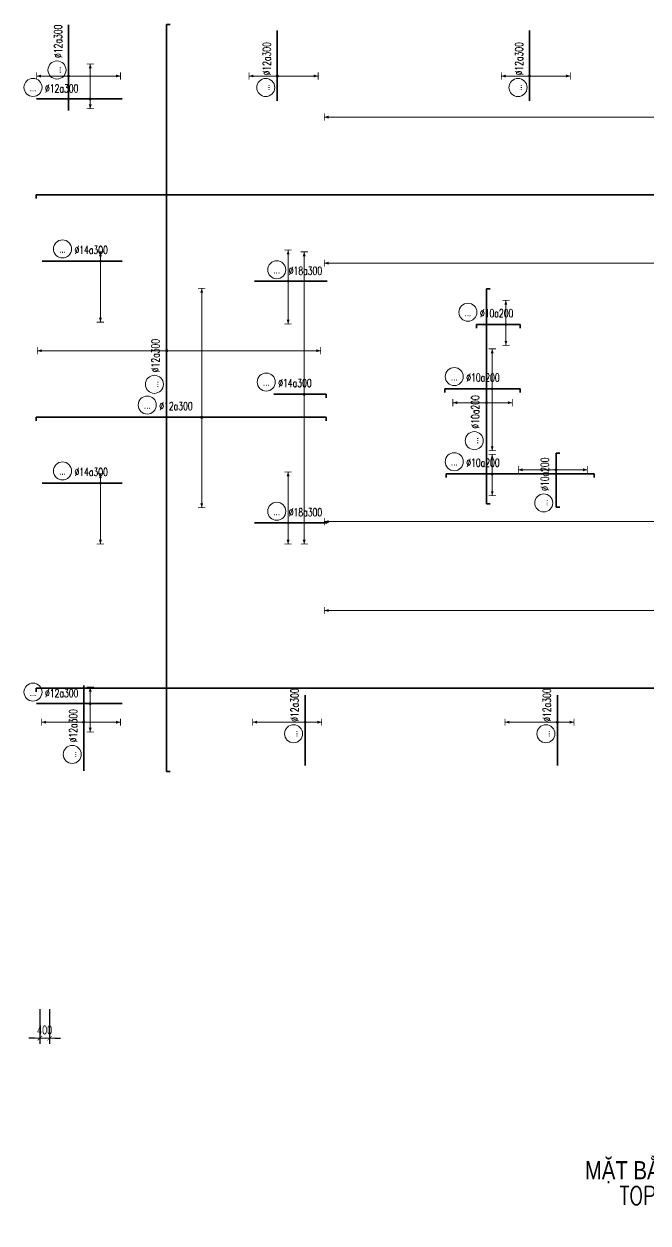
# Model space of a CAD drawing. Header units: millimetres. Extents: x 118516 to 591045, y -24154 to 50684.
# Drawn here: x 255797 to 281522, y -10320 to 39120 of the extents above; entities that cross this region are included whole.
import ezdxf
from ezdxf.enums import TextEntityAlignment as Align

# ---------------------------------------------------------------- set-up
doc = ezdxf.new("R2010")
doc.units = ezdxf.units.MM
doc.layers.get('0').update_dxf_attribs({"lineweight": 20})
doc.layers.get('Defpoints').update_dxf_attribs({"color": 151, "lineweight": 9})
for name, color, linetype, lineweight in [('NDC_S_ANNO', 7, 'Continuous', 20), ('NDC_S_DIM', 1, 'Continuous', 15), ('NDC_S_ENG TITLE', 3, 'Continuous', 20), ('NDC_S_REBAR', 4, 'Continuous', 35), ('NDC_S_TEXT SYMBOL', 7, 'Continuous', 20), ('NDC_S_VN TEXT', 7, 'Continuous', 20), ('NDC_S_VN TITLE', 6, 'Continuous', 35)]:
    doc.layers.add(name, color=color, linetype=linetype, lineweight=lineweight)
doc.styles.add('ARIAL', font='arial.ttf', dxfattribs={"width": 0.7})
doc.styles.add('NDC_ANNO', font='', dxfattribs={"width": 0.8})
doc.styles.add('NDC_DIM', font='', dxfattribs={"width": 0.75})
doc.styles.add('NDC_EN TXT', font='romans.shx', dxfattribs={"width": 0.8})
doc.styles.add('NDC_ROMANS', font='romans.shx', dxfattribs={"width": 0.7})
doc.styles.add('NDC_VIE TXT', font='arial.ttf', dxfattribs={"width": 0.8})
doc.styles.get('NDC_ANNO').set_extended_font_data('Dotum')
doc.styles.get('NDC_DIM').set_extended_font_data('Dotum')
doc.dimstyles.new('NDC_dim_150', dxfattribs={"dimscale": 150, "dimtxt": 2.5, "dimasz": 1.5, "dimexe": 1.5, "dimexo": 2.5, "dimgap": 1, "dimtad": 1, "dimdec": 0, "dimzin": 0, "dimdsep": 46, "dimtxsty": 'NDC_DIM', "dimblk": 'DIMMARK', "dimcen": 0.09, "dimdle": 1.2, "dimclrd": 1, "dimclre": 1, "dimclrt": 3, "dimadec": 0, "dimazin": 0, "dimtfac": 1, "dimtdec": 0, "dimtix": 1, "dimtofl": 0, "dimtmove": 0, "dimatfit": 3, "dimfxl": 8, "dimfxlon": 1, "dimtolj": 1, "dimtzin": 0, "dimarcsym": 0})

# ---------------------------------------------------------------- blocks, each defined once
blk = doc.blocks.new('DIMMARK')
at = {"layer": 'NDC_S_DIM', "color": 1}
blk.add_line((-1.5, 0), (1, 0), dxfattribs=at)
at = {"layer": 'NDC_S_DIM', "color": 2, "const_width": 0.1}
blk.add_lwpolyline([(-0.42, -0.42), (0.42, 0.42)], dxfattribs=at)
blk = doc.blocks.new('*D14')
at = {"layer": 'Defpoints', "color": 0, "ltscale": 100, "transparency": 16777216}
for p in [(256450, 15242), (256850, 15242), (256850, -2700)]:
    blk.add_point(p, dxfattribs=at)
at = {"layer": 'NDC_S_DIM', "color": 1, "lineweight": -2, "ltscale": 100, "transparency": 16777216}
for p, q in [((256450, -1500), (256450, -2925)), ((256850, -1500), (256850, -2925)), ((256225, -2700), (256000, -2700)), ((257075, -2700), (257300, -2700))]:
    blk.add_line(p, q, dxfattribs=at)
at = {"layer": 'NDC_S_DIM', "color": 1, "lineweight": -2, "ltscale": 100, "transparency": 16777216, "xscale": 225, "yscale": 225, "zscale": 225}
blk.add_blockref('DIMMARK', (256450, -2700), dxfattribs=at)
at = {"layer": 'NDC_S_DIM', "color": 1, "lineweight": -2, "ltscale": 100, "transparency": 16777216, "xscale": 225, "yscale": 225, "zscale": 225, "rotation": 180}
blk.add_blockref('DIMMARK', (256850, -2700), dxfattribs=at)
at = {"layer": 'NDC_S_DIM', "color": 3, "ltscale": 100, "transparency": 16777216, "insert": (256650, -2362), "char_height": 375, "attachment_point": 5, "style": 'NDC_DIM'}
blk.add_mtext('\\A1;400', dxfattribs=at)
blk = doc.blocks.new('Drawing name_symbol')
at = {"layer": 'NDC_S_ENG TITLE', "style": 'NDC_EN TXT', "width": 0.8}
blk.add_attdef('SECTDET1', text='', height=5, dxfattribs=at).set_placement((0, 1.01), align=Align.CENTER)
at = {"layer": 'NDC_S_TEXT SYMBOL', "lineweight": 25, "style": 'NDC_ANNO', "width": 0.8}
blk.add_attdef('SSCALE', text='', height=2.5, dxfattribs=at).set_placement((0, -4), align=Align.CENTER)
at = {"layer": 'NDC_S_VN TITLE', "style": 'NDC_VIE TXT', "width": 0.8}
blk.add_attdef('SECTDET2', text='', height=5, dxfattribs=at).set_placement((0, 7.97), align=Align.CENTER)
blk = doc.blocks.new('*U34')
h = blk.add_hatch(color=6)
edge = h.paths.add_edge_path()
edge.add_arc((-75.12, 0), 0.3, 0, 360)
at = {"layer": 'NDC_S_DIM', "color": 6}
for q in [(-75.12, 48.62), (-75.12, -12.04)]:
    blk.add_line((-75.12, 0), q, dxfattribs=at)
for points in [[(-76.12, 48.62, 0.2, 0.2, 0), (-74.12, 48.62, 0, 0, 0)], [(-76.12, -12.04, 0.2, 0.2, 0), (-74.12, -12.04, 0, 0, 0)]]:
    blk.add_lwpolyline(points, format="xyseb", dxfattribs=at)
at = {"layer": 'NDC_S_DIM'}
blk.add_circle((-82.75, 3.36), 2.48, dxfattribs=at)
at = {"layer": 'NDC_S_DIM', "color": 6}
blk.add_circle((-75.12, 0), 0.3, dxfattribs=at)
for points in [[(-75.52, 47.42), (-75.12, 48.62), (-74.72, 47.42)], [(-75.52, -10.84), (-75.12, -12.04), (-74.72, -10.84)]]:
    blk.add_solid(points, dxfattribs=at)
at = {"layer": 'NDC_S_REBAR'}
for p, q in [((0, 0), (-275.95, 0)), ((-275.95, 0), (-275.95, -1)), ((0, 0), (137.51, 0)), ((137.51, 0), (137.51, -1)), ((-275.95, -1), (-275.95, -1)), ((137.51, -1), (137.51, -1))]:
    blk.add_line(p, q, dxfattribs=at)
at = {"layer": 'NDC_S_VN TEXT', "style": 'ARIAL', "width": 0.7}
blk.add_attdef('KHT', text='', height=2.2, dxfattribs=at).set_placement((-82.75, 3.36), align=Align.MIDDLE_CENTER)
at = {"layer": 'NDC_S_VN TEXT', "color": 3, "style": 'NDC_ROMANS', "width": 0.7}
blk.add_attdef('DKT', (-79.45, 1.98), '', height=2.2, dxfattribs=at)
blk = doc.blocks.new('*U35')
h = blk.add_hatch(color=6)
edge = h.paths.add_edge_path()
edge.add_arc((9.35, 0), 0.3, 0, 360)
at = {"layer": 'NDC_S_DIM', "color": 6}
for q in [(9.35, 35.47), (9.35, -24.86)]:
    blk.add_line((9.35, 0), q, dxfattribs=at)
for points in [[(8.35, 35.47, 0.2, 0.2, 0), (10.35, 35.47, 0, 0, 0)], [(8.35, -24.86, 0.2, 0.2, 0), (10.35, -24.86, 0, 0, 0)]]:
    blk.add_lwpolyline(points, format="xyseb", dxfattribs=at)
at = {"layer": 'NDC_S_DIM'}
blk.add_circle((-5.62, 3.36), 2.48, dxfattribs=at)
at = {"layer": 'NDC_S_DIM', "color": 6}
blk.add_circle((9.35, 0), 0.3, dxfattribs=at)
for points in [[(8.95, 34.27), (9.35, 35.47), (9.75, 34.27)], [(8.95, -23.66), (9.35, -24.86), (9.75, -23.66)]]:
    blk.add_solid(points, dxfattribs=at)
at = {"layer": 'NDC_S_REBAR'}
for p, q in [((0, 0), (-36.15, 0)), ((-36.15, 0), (-36.15, -1)), ((0, 0), (43.52, 0)), ((43.52, 0), (43.52, -1)), ((-36.15, -1), (-36.15, -1)), ((43.52, -1), (43.52, -1))]:
    blk.add_line(p, q, dxfattribs=at)
at = {"layer": 'NDC_S_VN TEXT', "style": 'ARIAL', "width": 0.7}
blk.add_attdef('KHT', text='', height=2.2, dxfattribs=at).set_placement((-5.62, 3.36), align=Align.MIDDLE_CENTER)
at = {"layer": 'NDC_S_VN TEXT', "color": 3, "style": 'NDC_ROMANS', "width": 0.7}
blk.add_attdef('DKT', (-2.32, 1.98), '', height=2.2, dxfattribs=at)
blk = doc.blocks.new('*U45')
h = blk.add_hatch(color=6)
edge = h.paths.add_edge_path()
edge.add_arc((4.81, 0), 0.3, 0, 360)
at = {"layer": 'NDC_S_DIM', "color": 6}
for q in [(4.81, 100.13), (4.81, -154.87)]:
    blk.add_line((4.81, 0), q, dxfattribs=at)
for points in [[(3.81, 100.13, 0.2, 0.2, 0), (5.81, 100.13, 0, 0, 0)], [(3.81, -154.87, 0.2, 0.2, 0), (5.81, -154.87, 0, 0, 0)]]:
    blk.add_lwpolyline(points, format="xyseb", dxfattribs=at)
at = {"layer": 'NDC_S_DIM'}
blk.add_circle((-5.62, 3.36), 2.48, dxfattribs=at)
at = {"layer": 'NDC_S_DIM', "color": 6}
blk.add_circle((4.81, 0), 0.3, dxfattribs=at)
for points in [[(4.41, 98.93), (4.81, 100.13), (5.21, 98.93)], [(4.41, -153.67), (4.81, -154.87), (5.21, -153.67)]]:
    blk.add_solid(points, dxfattribs=at)
at = {"layer": 'NDC_S_REBAR'}
for p, q in [((0, 0), (-39.56, 0)), ((-39.56, 0), (-39.56, -1)), ((0, 0), (35.24, 0)), ((35.24, 0), (35.24, -1)), ((-39.56, -1), (-39.56, -1)), ((35.24, -1), (35.24, -1))]:
    blk.add_line(p, q, dxfattribs=at)
at = {"layer": 'NDC_S_VN TEXT', "style": 'ARIAL', "width": 0.7}
blk.add_attdef('KHT', text='', height=2.2, dxfattribs=at).set_placement((-5.62, 3.36), align=Align.MIDDLE_CENTER)
at = {"layer": 'NDC_S_VN TEXT', "color": 3, "style": 'NDC_ROMANS', "width": 0.7}
blk.add_attdef('DKT', (-2.32, 1.98), '', height=2.2, dxfattribs=at)
blk = doc.blocks.new('*U46')
h = blk.add_hatch(color=6)
edge = h.paths.add_edge_path()
edge.add_arc((3.25, 0), 0.3, 0, 360)
at = {"layer": 'NDC_S_DIM', "color": 6}
for q in [(3.25, 35.56), (3.25, -42.31)]:
    blk.add_line((3.25, 0), q, dxfattribs=at)
for points in [[(2.25, 35.56, 0.2, 0.2, 0), (4.25, 35.56, 0, 0, 0)], [(2.25, -42.31, 0.2, 0.2, 0), (4.25, -42.31, 0, 0, 0)]]:
    blk.add_lwpolyline(points, format="xyseb", dxfattribs=at)
at = {"layer": 'NDC_S_DIM'}
blk.add_circle((-5.98, 3.36), 2.48, dxfattribs=at)
at = {"layer": 'NDC_S_DIM', "color": 6}
blk.add_circle((3.25, 0), 0.3, dxfattribs=at)
for points in [[(2.85, 34.36), (3.25, 35.56), (3.65, 34.36)], [(2.85, -41.11), (3.25, -42.31), (3.65, -41.11)]]:
    blk.add_solid(points, dxfattribs=at)
at = {"layer": 'NDC_S_REBAR'}
for p, q in [((0, 0), (-112.39, 0)), ((-112.39, 0), (-112.39, -1)), ((0, 0), (92.94, 0)), ((92.94, 0), (92.94, -1)), ((-112.39, -1), (-112.39, -1)), ((92.94, -1), (92.94, -1))]:
    blk.add_line(p, q, dxfattribs=at)
at = {"layer": 'NDC_S_VN TEXT', "style": 'ARIAL', "width": 0.7}
blk.add_attdef('KHT', text='', height=2.2, dxfattribs=at).set_placement((-5.98, 3.36), align=Align.MIDDLE_CENTER)
at = {"layer": 'NDC_S_VN TEXT', "color": 3, "style": 'NDC_ROMANS', "width": 0.7}
blk.add_attdef('DKT', (-2.68, 1.98), '', height=2.2, dxfattribs=at)
blk = doc.blocks.new('*U47')
h = blk.add_hatch(color=6)
edge = h.paths.add_edge_path()
edge.add_arc((4.81, 0), 0.3, 0, 360)
at = {"layer": 'NDC_S_DIM', "color": 6}
for q in [(4.81, 100.13), (4.81, -154.87)]:
    blk.add_line((4.81, 0), q, dxfattribs=at)
for points in [[(3.81, 100.13, 0.2, 0.2, 0), (5.81, 100.13, 0, 0, 0)], [(3.81, -154.87, 0.2, 0.2, 0), (5.81, -154.87, 0, 0, 0)]]:
    blk.add_lwpolyline(points, format="xyseb", dxfattribs=at)
at = {"layer": 'NDC_S_DIM'}
blk.add_circle((-5.62, 3.36), 2.48, dxfattribs=at)
at = {"layer": 'NDC_S_DIM', "color": 6}
blk.add_circle((4.81, 0), 0.3, dxfattribs=at)
for points in [[(4.41, 98.93), (4.81, 100.13), (5.21, 98.93)], [(4.41, -153.67), (4.81, -154.87), (5.21, -153.67)]]:
    blk.add_solid(points, dxfattribs=at)
at = {"layer": 'NDC_S_REBAR'}
for p, q in [((0, 0), (-44.4, 0)), ((-44.4, 0), (-44.4, -1)), ((0, 0), (30.4, 0)), ((30.4, 0), (30.4, -1)), ((-44.4, -1), (-44.4, -1)), ((30.4, -1), (30.4, -1))]:
    blk.add_line(p, q, dxfattribs=at)
at = {"layer": 'NDC_S_VN TEXT', "style": 'ARIAL', "width": 0.7}
blk.add_attdef('KHT', text='', height=2.2, dxfattribs=at).set_placement((-5.62, 3.36), align=Align.MIDDLE_CENTER)
at = {"layer": 'NDC_S_VN TEXT', "color": 3, "style": 'NDC_ROMANS', "width": 0.7}
blk.add_attdef('DKT', (-2.32, 1.98), '', height=2.2, dxfattribs=at)
blk = doc.blocks.new('*U38')
h = blk.add_hatch(color=6)
edge = h.paths.add_edge_path()
edge.add_arc((4.81, 0), 0.3, 0, 360)
at = {"layer": 'NDC_S_DIM', "color": 6}
for q in [(4.81, 5.38), (4.81, -5.95)]:
    blk.add_line((4.81, 0), q, dxfattribs=at)
for points in [[(3.81, 5.38, 0.2, 0.2, 0), (5.81, 5.38, 0, 0, 0)], [(3.81, -5.95, 0.2, 0.2, 0), (5.81, -5.95, 0, 0, 0)]]:
    blk.add_lwpolyline(points, format="xyseb", dxfattribs=at)
at = {"layer": 'NDC_S_DIM'}
blk.add_circle((-5.62, 3.36), 2.48, dxfattribs=at)
at = {"layer": 'NDC_S_DIM', "color": 6}
blk.add_circle((4.81, 0), 0.3, dxfattribs=at)
for points in [[(4.41, 4.18), (4.81, 5.38), (5.21, 4.18)], [(4.41, -4.75), (4.81, -5.95), (5.21, -4.75)]]:
    blk.add_solid(points, dxfattribs=at)
at = {"layer": 'NDC_S_REBAR'}
for p, q in [((0, 0), (-7.85, 0)), ((-7.85, 0), (-7.85, -1)), ((0, 0), (32.82, 0)), ((32.82, 0), (32.82, -1)), ((-7.85, -1), (-7.85, -1)), ((32.82, -1), (32.82, -1))]:
    blk.add_line(p, q, dxfattribs=at)
at = {"layer": 'NDC_S_VN TEXT', "style": 'ARIAL', "width": 0.7}
blk.add_attdef('KHT', text='', height=2.2, dxfattribs=at).set_placement((-5.62, 3.36), align=Align.MIDDLE_CENTER)
at = {"layer": 'NDC_S_VN TEXT', "color": 3, "style": 'NDC_ROMANS', "width": 0.7}
blk.add_attdef('DKT', (-2.32, 1.98), '', height=2.2, dxfattribs=at)
blk = doc.blocks.new('*U39')
h = blk.add_hatch(color=6)
edge = h.paths.add_edge_path()
edge.add_arc((4.81, 0), 0.3, 0, 360)
at = {"layer": 'NDC_S_DIM', "color": 6}
for q in [(4.81, 10.99), (4.81, -17.01)]:
    blk.add_line((4.81, 0), q, dxfattribs=at)
for points in [[(3.81, 10.99, 0.2, 0.2, 0), (5.81, 10.99, 0, 0, 0)], [(3.81, -17.01, 0.2, 0.2, 0), (5.81, -17.01, 0, 0, 0)]]:
    blk.add_lwpolyline(points, format="xyseb", dxfattribs=at)
at = {"layer": 'NDC_S_DIM'}
blk.add_circle((-5.62, 3.36), 2.48, dxfattribs=at)
at = {"layer": 'NDC_S_DIM', "color": 6}
blk.add_circle((4.81, 0), 0.3, dxfattribs=at)
for points in [[(4.41, 9.79), (4.81, 10.99), (5.21, 9.79)], [(4.41, -15.81), (4.81, -17.01), (5.21, -15.81)]]:
    blk.add_solid(points, dxfattribs=at)
at = {"layer": 'NDC_S_REBAR'}
for p, q in [((0, 0), (-8.18, 0)), ((-8.18, 0), (-8.18, -1)), ((0, 0), (12.48, 0)), ((12.48, 0), (12.48, -1)), ((-8.18, -1), (-8.18, -1)), ((12.48, -1), (12.48, -1))]:
    blk.add_line(p, q, dxfattribs=at)
at = {"layer": 'NDC_S_VN TEXT', "style": 'ARIAL', "width": 0.7}
blk.add_attdef('KHT', text='', height=2.2, dxfattribs=at).set_placement((-5.62, 3.36), align=Align.MIDDLE_CENTER)
at = {"layer": 'NDC_S_VN TEXT', "color": 3, "style": 'NDC_ROMANS', "width": 0.7}
blk.add_attdef('DKT', (-2.32, 1.98), '', height=2.2, dxfattribs=at)
blk = doc.blocks.new('*U40')
h = blk.add_hatch(color=6)
edge = h.paths.add_edge_path()
edge.add_arc((4.81, 0), 0.3, 0, 360)
at = {"layer": 'NDC_S_DIM', "color": 6}
for q in [(4.81, 6.63), (4.81, -5.71)]:
    blk.add_line((4.81, 0), q, dxfattribs=at)
for points in [[(3.81, 6.63, 0.2, 0.2, 0), (5.81, 6.63, 0, 0, 0)], [(3.81, -5.71, 0.2, 0.2, 0), (5.81, -5.71, 0, 0, 0)]]:
    blk.add_lwpolyline(points, format="xyseb", dxfattribs=at)
at = {"layer": 'NDC_S_DIM'}
blk.add_circle((-5.62, 3.36), 2.48, dxfattribs=at)
at = {"layer": 'NDC_S_DIM', "color": 6}
blk.add_circle((4.81, 0), 0.3, dxfattribs=at)
for points in [[(4.41, 5.43), (4.81, 6.63), (5.21, 5.43)], [(4.41, -4.51), (4.81, -5.71), (5.21, -4.51)]]:
    blk.add_solid(points, dxfattribs=at)
at = {"layer": 'NDC_S_REBAR'}
for p, q in [((0, 0), (-3.28, 0)), ((-3.28, 0), (-3.28, -1)), ((0, 0), (8.72, 0)), ((8.72, 0), (8.72, -1)), ((-3.28, -1), (-3.28, -1)), ((8.72, -1), (8.72, -1))]:
    blk.add_line(p, q, dxfattribs=at)
at = {"layer": 'NDC_S_VN TEXT', "style": 'ARIAL', "width": 0.7}
blk.add_attdef('KHT', text='', height=2.2, dxfattribs=at).set_placement((-5.62, 3.36), align=Align.MIDDLE_CENTER)
at = {"layer": 'NDC_S_VN TEXT', "color": 3, "style": 'NDC_ROMANS', "width": 0.7}
blk.add_attdef('DKT', (-2.32, 1.98), '', height=2.2, dxfattribs=at)
blk = doc.blocks.new('*U53')
h = blk.add_hatch(color=6)
edge = h.paths.add_edge_path()
edge.add_arc((4.81, 0), 0.3, 0, 360)
at = {"layer": 'NDC_S_DIM', "color": 6}
for q in [(4.81, 9.26), (4.81, -7.07)]:
    blk.add_line((4.81, 0), q, dxfattribs=at)
for points in [[(3.81, 9.26, 0.2, 0.2, 0), (5.81, 9.26, 0, 0, 0)], [(3.81, -7.07, 0.2, 0.2, 0), (5.81, -7.07, 0, 0, 0)]]:
    blk.add_lwpolyline(points, format="xyseb", dxfattribs=at)
at = {"layer": 'NDC_S_DIM'}
blk.add_circle((-5.62, 3.36), 2.48, dxfattribs=at)
at = {"layer": 'NDC_S_DIM', "color": 6}
blk.add_circle((4.81, 0), 0.3, dxfattribs=at)
for points in [[(4.41, 8.06), (4.81, 9.26), (5.21, 8.06)], [(4.41, -5.87), (4.81, -7.07), (5.21, -5.87)]]:
    blk.add_solid(points, dxfattribs=at)
at = {"layer": 'NDC_S_REBAR'}
for p, q in [((0, 0), (-23.03, 0)), ((-23.03, 0), (-23.03, -1)), ((0, 0), (36.12, 0)), ((36.12, 0), (36.12, -1)), ((-23.03, -1), (-23.03, -1)), ((36.12, -1), (36.12, -1))]:
    blk.add_line(p, q, dxfattribs=at)
at = {"layer": 'NDC_S_VN TEXT', "style": 'ARIAL', "width": 0.7}
blk.add_attdef('KHT', text='', height=2.2, dxfattribs=at).set_placement((-5.62, 3.36), align=Align.MIDDLE_CENTER)
at = {"layer": 'NDC_S_VN TEXT', "color": 3, "style": 'NDC_ROMANS', "width": 0.7}
blk.add_attdef('DKT', (-2.32, 1.98), '', height=2.2, dxfattribs=at)
blk = doc.blocks.new('*U41')
h = blk.add_hatch(color=6)
edge = h.paths.add_edge_path()
edge.add_arc((-75.12, 0), 0.3, 0, 360)
at = {"layer": 'NDC_S_DIM', "color": 6}
for q in [(-75.12, 36.04), (-75.12, -24.63)]:
    blk.add_line((-75.12, 0), q, dxfattribs=at)
for points in [[(-76.12, 36.04, 0.2, 0.2, 0), (-74.12, 36.04, 0, 0, 0)], [(-76.12, -24.63, 0.2, 0.2, 0), (-74.12, -24.63, 0, 0, 0)]]:
    blk.add_lwpolyline(points, format="xyseb", dxfattribs=at)
at = {"layer": 'NDC_S_DIM'}
blk.add_circle((-82.75, 3.36), 2.48, dxfattribs=at)
at = {"layer": 'NDC_S_DIM', "color": 6}
blk.add_circle((-75.12, 0), 0.3, dxfattribs=at)
for points in [[(-75.52, 34.84), (-75.12, 36.04), (-74.72, 34.84)], [(-75.52, -23.43), (-75.12, -24.63), (-74.72, -23.43)]]:
    blk.add_solid(points, dxfattribs=at)
at = {"layer": 'NDC_S_REBAR'}
for p, q in [((0, 0), (-275.95, 0)), ((-275.95, 0), (-275.95, -1)), ((0, 0), (137.51, 0)), ((137.51, 0), (137.51, -1)), ((-275.95, -1), (-275.95, -1)), ((137.51, -1), (137.51, -1))]:
    blk.add_line(p, q, dxfattribs=at)
at = {"layer": 'NDC_S_VN TEXT', "style": 'ARIAL', "width": 0.7}
blk.add_attdef('KHT', text='', height=2.2, dxfattribs=at).set_placement((-82.75, 3.36), align=Align.MIDDLE_CENTER)
at = {"layer": 'NDC_S_VN TEXT', "color": 3, "style": 'NDC_ROMANS', "width": 0.7}
blk.add_attdef('DKT', (-79.45, 1.98), '', height=2.2, dxfattribs=at)
blk = doc.blocks.new('*U59')
h = blk.add_hatch(color=6)
edge = h.paths.add_edge_path()
edge.add_arc((3.48, 0), 0.3, 0, 360)
at = {"layer": 'NDC_S_DIM', "color": 6}
for q in [(3.48, 10.37), (3.48, -8.63)]:
    blk.add_line((3.48, 0), q, dxfattribs=at)
for points in [[(2.48, 10.37, 0.2, 0.2, 0), (4.48, 10.37, 0, 0, 0)], [(2.48, -8.63, 0.2, 0.2, 0), (4.48, -8.63, 0, 0, 0)]]:
    blk.add_lwpolyline(points, format="xyseb", dxfattribs=at)
at = {"layer": 'NDC_S_DIM'}
blk.add_circle((-5.62, 3.36), 2.48, dxfattribs=at)
at = {"layer": 'NDC_S_DIM', "color": 6}
blk.add_circle((3.48, 0), 0.3, dxfattribs=at)
for points in [[(3.08, 9.17), (3.48, 10.37), (3.88, 9.17)], [(3.08, -7.43), (3.48, -8.63), (3.88, -7.43)]]:
    blk.add_solid(points, dxfattribs=at)
at = {"layer": 'NDC_S_REBAR'}
for p, q in [((0, 0), (-6.77, 0)), ((-6.77, 0), (-6.77, -1)), ((0, 0), (8.03, 0)), ((8.03, 0), (8.03, -1)), ((-6.77, -1), (-6.77, -1)), ((8.03, -1), (8.03, -1))]:
    blk.add_line(p, q, dxfattribs=at)
at = {"layer": 'NDC_S_VN TEXT', "style": 'ARIAL', "width": 0.7}
blk.add_attdef('KHT', text='', height=2.2, dxfattribs=at).set_placement((-5.62, 3.36), align=Align.MIDDLE_CENTER)
at = {"layer": 'NDC_S_VN TEXT', "color": 3, "style": 'NDC_ROMANS', "width": 0.7}
blk.add_attdef('DKT', (-2.32, 1.98), '', height=2.2, dxfattribs=at)
blk = doc.blocks.new('*U75')
h = blk.add_hatch(color=6)
edge = h.paths.add_edge_path()
edge.add_arc((4.81, 0), 0.3, 0, 360)
at = {"layer": 'NDC_S_DIM', "color": 6}
for q in [(4.81, 2.57), (4.81, -16.76)]:
    blk.add_line((4.81, 0), q, dxfattribs=at)
for points in [[(3.81, 2.57, 0.2, 0.2, 0), (5.81, 2.57, 0, 0, 0)], [(3.81, -16.76, 0.2, 0.2, 0), (5.81, -16.76, 0, 0, 0)]]:
    blk.add_lwpolyline(points, format="xyseb", dxfattribs=at)
at = {"layer": 'NDC_S_DIM'}
blk.add_circle((-5.62, 3.36), 2.48, dxfattribs=at)
at = {"layer": 'NDC_S_DIM', "color": 6}
blk.add_circle((4.81, 0), 0.3, dxfattribs=at)
for points in [[(4.41, 1.37), (4.81, 2.57), (5.21, 1.37)], [(4.41, -15.56), (4.81, -16.76), (5.21, -15.56)]]:
    blk.add_solid(points, dxfattribs=at)
at = {"layer": 'NDC_S_REBAR'}
for p, q in [((0, 0), (-11.19, 0)), ((-11.19, 0), (-11.19, 0)), ((0, 0), (10.81, 0)), ((10.81, 0), (10.81, 0)), ((10.81, 0), (10.81, 0)), ((-11.19, 0), (-11.19, 0))]:
    blk.add_line(p, q, dxfattribs=at)
at = {"layer": 'NDC_S_VN TEXT', "style": 'ARIAL', "width": 0.7}
blk.add_attdef('KHT', text='', height=2.2, dxfattribs=at).set_placement((-5.62, 3.36), align=Align.MIDDLE_CENTER)
at = {"layer": 'NDC_S_VN TEXT', "color": 3, "style": 'NDC_ROMANS', "width": 0.7}
blk.add_attdef('DKT', (-2.32, 1.98), '', height=2.2, dxfattribs=at)
blk = doc.blocks.new('*U76')
h = blk.add_hatch(color=6)
edge = h.paths.add_edge_path()
edge.add_arc((4.81, 0), 0.3, 0, 360)
at = {"layer": 'NDC_S_DIM', "color": 6}
for q in [(4.81, 2.6), (4.81, -16.73)]:
    blk.add_line((4.81, 0), q, dxfattribs=at)
for points in [[(3.81, 2.6, 0.2, 0.2, 0), (5.81, 2.6, 0, 0, 0)], [(3.81, -16.73, 0.2, 0.2, 0), (5.81, -16.73, 0, 0, 0)]]:
    blk.add_lwpolyline(points, format="xyseb", dxfattribs=at)
at = {"layer": 'NDC_S_DIM'}
blk.add_circle((-5.62, 3.36), 2.48, dxfattribs=at)
at = {"layer": 'NDC_S_DIM', "color": 6}
blk.add_circle((4.81, 0), 0.3, dxfattribs=at)
for points in [[(4.41, 1.4), (4.81, 2.6), (5.21, 1.4)], [(4.41, -15.53), (4.81, -16.73), (5.21, -15.53)]]:
    blk.add_solid(points, dxfattribs=at)
at = {"layer": 'NDC_S_REBAR'}
for p, q in [((0, 0), (-11.19, 0)), ((-11.19, 0), (-11.19, 0)), ((0, 0), (10.81, 0)), ((10.81, 0), (10.81, 0)), ((10.81, 0), (10.81, 0)), ((-11.19, 0), (-11.19, 0))]:
    blk.add_line(p, q, dxfattribs=at)
at = {"layer": 'NDC_S_VN TEXT', "style": 'ARIAL', "width": 0.7}
blk.add_attdef('KHT', text='', height=2.2, dxfattribs=at).set_placement((-5.62, 3.36), align=Align.MIDDLE_CENTER)
at = {"layer": 'NDC_S_VN TEXT', "color": 3, "style": 'NDC_ROMANS', "width": 0.7}
blk.add_attdef('DKT', (-2.32, 1.98), '', height=2.2, dxfattribs=at)
blk = doc.blocks.new('*U85')
h = blk.add_hatch(color=6)
edge = h.paths.add_edge_path()
edge.add_arc((4.81, 0), 0.3, 0, 360)
at = {"layer": 'NDC_S_DIM', "color": 6}
for q in [(4.81, 39.15), (4.81, -41.18)]:
    blk.add_line((4.81, 0), q, dxfattribs=at)
for points in [[(3.81, 39.15, 0.2, 0.2, 0), (5.81, 39.15, 0, 0, 0)], [(3.81, -41.18, 0.2, 0.2, 0), (5.81, -41.18, 0, 0, 0)]]:
    blk.add_lwpolyline(points, format="xyseb", dxfattribs=at)
at = {"layer": 'NDC_S_DIM'}
blk.add_circle((-5.62, 3.36), 2.48, dxfattribs=at)
at = {"layer": 'NDC_S_DIM', "color": 6}
blk.add_circle((4.81, 0), 0.3, dxfattribs=at)
for points in [[(4.41, 37.95), (4.81, 39.15), (5.21, 37.95)], [(4.41, -39.98), (4.81, -41.18), (5.21, -39.98)]]:
    blk.add_solid(points, dxfattribs=at)
at = {"layer": 'NDC_S_REBAR'}
for p, q in [((0, 0), (-3.52, 0)), ((-3.52, 0), (-3.52, 0)), ((0, 0), (10.81, 0)), ((10.81, 0), (10.81, -1)), ((-3.52, 0), (-3.52, 0)), ((10.81, -1), (10.81, -1))]:
    blk.add_line(p, q, dxfattribs=at)
at = {"layer": 'NDC_S_VN TEXT', "style": 'ARIAL', "width": 0.7}
blk.add_attdef('KHT', text='', height=2.2, dxfattribs=at).set_placement((-5.62, 3.36), align=Align.MIDDLE_CENTER)
at = {"layer": 'NDC_S_VN TEXT', "color": 3, "style": 'NDC_ROMANS', "width": 0.7}
blk.add_attdef('DKT', (-2.32, 1.98), '', height=2.2, dxfattribs=at)
blk = doc.blocks.new('*U86')
h = blk.add_hatch(color=6)
edge = h.paths.add_edge_path()
edge.add_arc((4.81, 0), 0.3, 0, 360)
at = {"layer": 'NDC_S_DIM', "color": 6}
for q in [(4.81, 133.93), (4.81, -121.07)]:
    blk.add_line((4.81, 0), q, dxfattribs=at)
for points in [[(3.81, 133.93, 0.2, 0.2, 0), (5.81, 133.93, 0, 0, 0)], [(3.81, -121.07, 0.2, 0.2, 0), (5.81, -121.07, 0, 0, 0)]]:
    blk.add_lwpolyline(points, format="xyseb", dxfattribs=at)
at = {"layer": 'NDC_S_DIM'}
blk.add_circle((-5.62, 3.36), 2.48, dxfattribs=at)
at = {"layer": 'NDC_S_DIM', "color": 6}
blk.add_circle((4.81, 0), 0.3, dxfattribs=at)
for points in [[(4.41, 132.73), (4.81, 133.93), (5.21, 132.73)], [(4.41, -119.87), (4.81, -121.07), (5.21, -119.87)]]:
    blk.add_solid(points, dxfattribs=at)
at = {"layer": 'NDC_S_REBAR'}
for p, q in [((0, 0), (-11.85, 0)), ((-11.85, 0), (-11.85, 0)), ((0, 0), (10.81, 0)), ((10.81, 0), (10.81, -1)), ((-11.85, 0), (-11.85, 0)), ((10.81, -1), (10.81, -1))]:
    blk.add_line(p, q, dxfattribs=at)
at = {"layer": 'NDC_S_VN TEXT', "style": 'ARIAL', "width": 0.7}
blk.add_attdef('KHT', text='', height=2.2, dxfattribs=at).set_placement((-5.62, 3.36), align=Align.MIDDLE_CENTER)
at = {"layer": 'NDC_S_VN TEXT', "color": 3, "style": 'NDC_ROMANS', "width": 0.7}
blk.add_attdef('DKT', (-2.32, 1.98), '', height=2.2, dxfattribs=at)
blk = doc.blocks.new('*U83')
h = blk.add_hatch(color=6)
edge = h.paths.add_edge_path()
edge.add_arc((6.53, 0), 0.3, 0, 360)
at = {"layer": 'NDC_S_DIM', "color": 6}
for q in [(6.53, 142.72), (6.53, -112.28)]:
    blk.add_line((6.53, 0), q, dxfattribs=at)
for points in [[(5.53, 142.72, 0.2, 0.2, 0), (7.53, 142.72, 0, 0, 0)], [(5.53, -112.28, 0.2, 0.2, 0), (7.53, -112.28, 0, 0, 0)]]:
    blk.add_lwpolyline(points, format="xyseb", dxfattribs=at)
at = {"layer": 'NDC_S_DIM'}
blk.add_circle((3.49, 3.36), 2.48, dxfattribs=at)
at = {"layer": 'NDC_S_DIM', "color": 6}
blk.add_circle((6.53, 0), 0.3, dxfattribs=at)
for points in [[(6.13, 141.52), (6.53, 142.72), (6.93, 141.52)], [(6.13, -111.08), (6.53, -112.28), (6.93, -111.08)]]:
    blk.add_solid(points, dxfattribs=at)
at = {"layer": 'NDC_S_REBAR'}
for p, q in [((0, 0), (-2.52, 0)), ((-2.52, 0), (-2.52, -1)), ((0, 0), (20.15, 0)), ((20.15, 0), (20.15, 0)), ((20.15, 0), (20.15, 0)), ((-2.52, -1), (-2.52, -1))]:
    blk.add_line(p, q, dxfattribs=at)
at = {"layer": 'NDC_S_VN TEXT', "style": 'ARIAL', "width": 0.7}
blk.add_attdef('KHT', text='', height=2.2, dxfattribs=at).set_placement((3.49, 3.36), align=Align.MIDDLE_CENTER)
at = {"layer": 'NDC_S_VN TEXT', "color": 3, "style": 'NDC_ROMANS', "width": 0.7}
blk.add_attdef('DKT', (6.79, 1.98), '', height=2.2, dxfattribs=at)
blk = doc.blocks.new('*U82')
h = blk.add_hatch(color=6)
edge = h.paths.add_edge_path()
edge.add_arc((1.64, 0), 0.3, 0, 360)
at = {"layer": 'NDC_S_DIM', "color": 6}
for q in [(1.64, 13.99), (1.64, -5.85)]:
    blk.add_line((1.64, 0), q, dxfattribs=at)
for points in [[(0.64, 13.99, 0.2, 0.2, 0), (2.64, 13.99, 0, 0, 0)], [(0.64, -5.85, 0.2, 0.2, 0), (2.64, -5.85, 0, 0, 0)]]:
    blk.add_lwpolyline(points, format="xyseb", dxfattribs=at)
at = {"layer": 'NDC_S_DIM'}
blk.add_circle((-1.49, 3.16), 2.48, dxfattribs=at)
at = {"layer": 'NDC_S_DIM', "color": 6}
blk.add_circle((1.64, 0), 0.3, dxfattribs=at)
for points in [[(1.24, 12.79), (1.64, 13.99), (2.04, 12.79)], [(1.24, -4.65), (1.64, -5.85), (2.04, -4.65)]]:
    blk.add_solid(points, dxfattribs=at)
at = {"layer": 'NDC_S_REBAR'}
for p, q in [((0, 0), (-7.6, 0)), ((-7.6, 0), (-7.6, 0)), ((0, 0), (12.4, 0)), ((12.4, 0), (12.4, 0)), ((12.4, 0), (12.4, 0)), ((-7.6, 0), (-7.6, 0))]:
    blk.add_line(p, q, dxfattribs=at)
at = {"layer": 'NDC_S_VN TEXT', "style": 'ARIAL', "width": 0.7}
blk.add_attdef('KHT', text='', height=2.2, dxfattribs=at).set_placement((-1.49, 3.16), align=Align.MIDDLE_CENTER)
at = {"layer": 'NDC_S_VN TEXT', "color": 3, "style": 'NDC_ROMANS', "width": 0.7}
blk.add_attdef('DKT', (1.81, 1.78), '', height=2.2, dxfattribs=at)
blk = doc.blocks.new('*U79')
h = blk.add_hatch(color=6)
edge = h.paths.add_edge_path()
edge.add_arc((1.64, 0), 0.3, 0, 360)
at = {"layer": 'NDC_S_DIM', "color": 6}
for q in [(1.64, 8.58), (1.64, -11.75)]:
    blk.add_line((1.64, 0), q, dxfattribs=at)
for points in [[(0.64, 8.58, 0.2, 0.2, 0), (2.64, 8.58, 0, 0, 0)], [(0.64, -11.75, 0.2, 0.2, 0), (2.64, -11.75, 0, 0, 0)]]:
    blk.add_lwpolyline(points, format="xyseb", dxfattribs=at)
at = {"layer": 'NDC_S_DIM'}
blk.add_circle((-1.49, 3.16), 2.48, dxfattribs=at)
at = {"layer": 'NDC_S_DIM', "color": 6}
blk.add_circle((1.64, 0), 0.3, dxfattribs=at)
for points in [[(1.24, 7.38), (1.64, 8.58), (2.04, 7.38)], [(1.24, -10.55), (1.64, -11.75), (2.04, -10.55)]]:
    blk.add_solid(points, dxfattribs=at)
at = {"layer": 'NDC_S_REBAR'}
for p, q in [((0, 0), (-7.6, 0)), ((-7.6, 0), (-7.6, 0)), ((0, 0), (12.4, 0)), ((12.4, 0), (12.4, 0)), ((12.4, 0), (12.4, 0)), ((-7.6, 0), (-7.6, 0))]:
    blk.add_line(p, q, dxfattribs=at)
at = {"layer": 'NDC_S_VN TEXT', "style": 'ARIAL', "width": 0.7}
blk.add_attdef('KHT', text='', height=2.2, dxfattribs=at).set_placement((-1.49, 3.16), align=Align.MIDDLE_CENTER)
at = {"layer": 'NDC_S_VN TEXT', "color": 3, "style": 'NDC_ROMANS', "width": 0.7}
blk.add_attdef('DKT', (1.81, 1.78), '', height=2.2, dxfattribs=at)
blk = doc.blocks.new('*U102')
h = blk.add_hatch(color=6)
edge = h.paths.add_edge_path()
edge.add_arc((-0.77, 0), 0.3, 0, 360)
at = {"layer": 'NDC_S_DIM', "color": 6}
for q in [(-0.77, 7.75), (-0.77, -11.25)]:
    blk.add_line((-0.77, 0), q, dxfattribs=at)
for points in [[(-1.77, 7.75, 0.2, 0.2, 0), (0.23, 7.75, 0, 0, 0)], [(-1.77, -11.25, 0.2, 0.2, 0), (0.23, -11.25, 0, 0, 0)]]:
    blk.add_lwpolyline(points, format="xyseb", dxfattribs=at)
at = {"layer": 'NDC_S_DIM'}
blk.add_circle((-3.93, 3.16), 2.48, dxfattribs=at)
at = {"layer": 'NDC_S_DIM', "color": 6}
blk.add_circle((-0.77, 0), 0.3, dxfattribs=at)
for points in [[(-1.17, 6.55), (-0.77, 7.75), (-0.37, 6.55)], [(-1.17, -10.05), (-0.77, -11.25), (-0.37, -10.05)]]:
    blk.add_solid(points, dxfattribs=at)
at = {"layer": 'NDC_S_REBAR'}
for p, q in [((0, 0), (-7.6, 0)), ((-7.6, 0), (-7.6, 0)), ((0, 0), (11.73, 0)), ((11.73, 0), (11.73, 0)), ((11.73, 0), (11.73, 0)), ((-7.6, 0), (-7.6, 0))]:
    blk.add_line(p, q, dxfattribs=at)
at = {"layer": 'NDC_S_VN TEXT', "style": 'ARIAL', "width": 0.7}
blk.add_attdef('KHT', text='', height=2.2, dxfattribs=at).set_placement((-3.93, 3.16), align=Align.MIDDLE_CENTER)
at = {"layer": 'NDC_S_VN TEXT', "color": 3, "style": 'NDC_ROMANS', "width": 0.7}
blk.add_attdef('DKT', (-0.63, 1.78), '', height=2.2, dxfattribs=at)
blk = doc.blocks.new('*U98')
h = blk.add_hatch(color=6)
edge = h.paths.add_edge_path()
edge.add_arc((4.94, 0), 0.3, 0, 360)
at = {"layer": 'NDC_S_DIM', "color": 6}
for q in [(4.94, 14.43), (4.94, -4.57)]:
    blk.add_line((4.94, 0), q, dxfattribs=at)
for points in [[(3.94, 14.43, 0.2, 0.2, 0), (5.94, 14.43, 0, 0, 0)], [(3.94, -4.57, 0.2, 0.2, 0), (5.94, -4.57, 0, 0, 0)]]:
    blk.add_lwpolyline(points, format="xyseb", dxfattribs=at)
at = {"layer": 'NDC_S_DIM'}
blk.add_circle((1.74, 3.16), 2.48, dxfattribs=at)
at = {"layer": 'NDC_S_DIM', "color": 6}
blk.add_circle((4.94, 0), 0.3, dxfattribs=at)
for points in [[(4.54, 13.23), (4.94, 14.43), (5.34, 13.23)], [(4.54, -3.37), (4.94, -4.57), (5.34, -3.37)]]:
    blk.add_solid(points, dxfattribs=at)
at = {"layer": 'NDC_S_REBAR'}
for p, q in [((0, 0), (-6.94, 0)), ((-6.94, 0), (-6.94, 0)), ((0, 0), (12.4, 0)), ((12.4, 0), (12.4, 0)), ((12.4, 0), (12.4, 0)), ((-6.94, 0), (-6.94, 0))]:
    blk.add_line(p, q, dxfattribs=at)
at = {"layer": 'NDC_S_VN TEXT', "style": 'ARIAL', "width": 0.7}
blk.add_attdef('KHT', text='', height=2.2, dxfattribs=at).set_placement((1.74, 3.16), align=Align.MIDDLE_CENTER)
at = {"layer": 'NDC_S_VN TEXT', "color": 3, "style": 'NDC_ROMANS', "width": 0.7}
blk.add_attdef('DKT', (5.04, 1.78), '', height=2.2, dxfattribs=at)
blk = doc.blocks.new('*U94')
h = blk.add_hatch(color=6)
edge = h.paths.add_edge_path()
edge.add_arc((4.94, 0), 0.3, 0, 360)
at = {"layer": 'NDC_S_DIM', "color": 6}
for q in [(4.94, 11.57), (4.94, -10.1)]:
    blk.add_line((4.94, 0), q, dxfattribs=at)
for points in [[(3.94, 11.57, 0.2, 0.2, 0), (5.94, 11.57, 0, 0, 0)], [(3.94, -10.1, 0.2, 0.2, 0), (5.94, -10.1, 0, 0, 0)]]:
    blk.add_lwpolyline(points, format="xyseb", dxfattribs=at)
at = {"layer": 'NDC_S_DIM'}
blk.add_circle((-3.93, 3.16), 2.48, dxfattribs=at)
at = {"layer": 'NDC_S_DIM', "color": 6}
blk.add_circle((4.94, 0), 0.3, dxfattribs=at)
for points in [[(4.54, 10.37), (4.94, 11.57), (5.34, 10.37)], [(4.54, -8.9), (4.94, -10.1), (5.34, -8.9)]]:
    blk.add_solid(points, dxfattribs=at)
at = {"layer": 'NDC_S_REBAR'}
for p, q in [((0, 0), (-8.47, 0)), ((-8.47, 0), (-8.47, 0)), ((0, 0), (15.06, 0)), ((15.06, 0), (15.06, 0)), ((15.06, 0), (15.06, 0)), ((-8.47, 0), (-8.47, 0))]:
    blk.add_line(p, q, dxfattribs=at)
at = {"layer": 'NDC_S_VN TEXT', "style": 'ARIAL', "width": 0.7}
blk.add_attdef('KHT', text='', height=2.2, dxfattribs=at).set_placement((-3.93, 3.16), align=Align.MIDDLE_CENTER)
at = {"layer": 'NDC_S_VN TEXT', "color": 3, "style": 'NDC_ROMANS', "width": 0.7}
blk.add_attdef('DKT', (-0.63, 1.78), '', height=2.2, dxfattribs=at)
blk = doc.blocks.new('*U93')
h = blk.add_hatch(color=6)
edge = h.paths.add_edge_path()
edge.add_arc((4.45, 0), 0.3, 0, 360)
at = {"layer": 'NDC_S_DIM', "color": 6}
for q in [(4.45, 4.53), (4.45, -7.8)]:
    blk.add_line((4.45, 0), q, dxfattribs=at)
for points in [[(3.45, 4.53, 0.2, 0.2, 0), (5.45, 4.53, 0, 0, 0)], [(3.45, -7.8, 0.2, 0.2, 0), (5.45, -7.8, 0, 0, 0)]]:
    blk.add_lwpolyline(points, format="xyseb", dxfattribs=at)
at = {"layer": 'NDC_S_DIM'}
blk.add_circle((-11.28, 3.16), 2.48, dxfattribs=at)
at = {"layer": 'NDC_S_DIM', "color": 6}
blk.add_circle((4.45, 0), 0.3, dxfattribs=at)
for points in [[(4.05, 3.33), (4.45, 4.53), (4.85, 3.33)], [(4.05, -6.6), (4.45, -7.8), (4.85, -6.6)]]:
    blk.add_solid(points, dxfattribs=at)
at = {"layer": 'NDC_S_REBAR'}
for p, q in [((0, 0), (-10.27, 0)), ((-10.27, 0), (-10.27, 0)), ((0, 0), (13.26, 0)), ((13.26, 0), (13.26, 0)), ((13.26, 0), (13.26, 0)), ((-10.27, 0), (-10.27, 0))]:
    blk.add_line(p, q, dxfattribs=at)
at = {"layer": 'NDC_S_VN TEXT', "style": 'ARIAL', "width": 0.7}
blk.add_attdef('KHT', text='', height=2.2, dxfattribs=at).set_placement((-11.28, 3.16), align=Align.MIDDLE_CENTER)
at = {"layer": 'NDC_S_VN TEXT', "color": 3, "style": 'NDC_ROMANS', "width": 0.7}
blk.add_attdef('DKT', (-7.98, 1.78), '', height=2.2, dxfattribs=at)
blk = doc.blocks.new('*U104')
h = blk.add_hatch(color=6)
edge = h.paths.add_edge_path()
edge.add_arc((-0.77, 0), 0.3, 0, 360)
at = {"layer": 'NDC_S_DIM', "color": 6}
for q in [(-0.77, 8.75), (-0.77, -14.29)]:
    blk.add_line((-0.77, 0), q, dxfattribs=at)
for points in [[(-1.77, 8.75, 0.2, 0.2, 0), (0.23, 8.75, 0, 0, 0)], [(-1.77, -14.29, 0.2, 0.2, 0), (0.23, -14.29, 0, 0, 0)]]:
    blk.add_lwpolyline(points, format="xyseb", dxfattribs=at)
at = {"layer": 'NDC_S_DIM'}
blk.add_circle((0.88, 3.16), 2.48, dxfattribs=at)
at = {"layer": 'NDC_S_DIM', "color": 6}
blk.add_circle((-0.77, 0), 0.3, dxfattribs=at)
for points in [[(-1.17, 7.55), (-0.77, 8.75), (-0.37, 7.55)], [(-1.17, -13.09), (-0.77, -14.29), (-0.37, -13.09)]]:
    blk.add_solid(points, dxfattribs=at)
at = {"layer": 'NDC_S_REBAR'}
for p, q in [((0, 0), (-10.27, 0)), ((-10.27, 0), (-10.27, 0)), ((0, 0), (13.26, 0)), ((13.26, 0), (13.26, 0)), ((13.26, 0), (13.26, 0)), ((-10.27, 0), (-10.27, 0))]:
    blk.add_line(p, q, dxfattribs=at)
at = {"layer": 'NDC_S_VN TEXT', "style": 'ARIAL', "width": 0.7}
blk.add_attdef('KHT', text='', height=2.2, dxfattribs=at).set_placement((0.88, 3.16), align=Align.MIDDLE_CENTER)
at = {"layer": 'NDC_S_VN TEXT', "color": 3, "style": 'NDC_ROMANS', "width": 0.7}
blk.add_attdef('DKT', (4.18, 1.78), '', height=2.2, dxfattribs=at)
blk = doc.blocks.new('*U99')
h = blk.add_hatch(color=6)
edge = h.paths.add_edge_path()
edge.add_arc((4.45, 0), 0.3, 0, 360)
at = {"layer": 'NDC_S_DIM', "color": 6}
for q in [(4.45, 9.63), (4.45, -2.7)]:
    blk.add_line((4.45, 0), q, dxfattribs=at)
for points in [[(3.45, 9.63, 0.2, 0.2, 0), (5.45, 9.63, 0, 0, 0)], [(3.45, -2.7, 0.2, 0.2, 0), (5.45, -2.7, 0, 0, 0)]]:
    blk.add_lwpolyline(points, format="xyseb", dxfattribs=at)
at = {"layer": 'NDC_S_DIM'}
blk.add_circle((-11.28, 3.16), 2.48, dxfattribs=at)
at = {"layer": 'NDC_S_DIM', "color": 6}
blk.add_circle((4.45, 0), 0.3, dxfattribs=at)
for points in [[(4.05, 8.43), (4.45, 9.63), (4.85, 8.43)], [(4.05, -1.5), (4.45, -2.7), (4.85, -1.5)]]:
    blk.add_solid(points, dxfattribs=at)
at = {"layer": 'NDC_S_REBAR'}
for p, q in [((0, 0), (-10.27, 0)), ((-10.27, 0), (-10.27, 0)), ((0, 0), (13.26, 0)), ((13.26, 0), (13.26, 0)), ((13.26, 0), (13.26, 0)), ((-10.27, 0), (-10.27, 0))]:
    blk.add_line(p, q, dxfattribs=at)
at = {"layer": 'NDC_S_VN TEXT', "style": 'ARIAL', "width": 0.7}
blk.add_attdef('KHT', text='', height=2.2, dxfattribs=at).set_placement((-11.28, 3.16), align=Align.MIDDLE_CENTER)
at = {"layer": 'NDC_S_VN TEXT', "color": 3, "style": 'NDC_ROMANS', "width": 0.7}
blk.add_attdef('DKT', (-7.98, 1.78), '', height=2.2, dxfattribs=at)

msp = doc.modelspace()

# ---------------------------------------------------------------- block references
at = {"layer": 'NDC_S_ANNO', "xscale": 150, "yscale": 150, "zscale": 150}
msp.add_blockref('Drawing name_symbol', (287428.9, -9715.1), dxfattribs=at).add_auto_attribs({'SECTDET1': 'TOP REINFORCEMENT PLAN OF 15F', 'SECTDET2': 'MẶT BẰNG THÉP SÀN LỚP TRÊN TẦNG 15', 'SSCALE': 'SCALE 1 : 150'})
at = {"layer": 'NDC_S_REBAR', "xscale": 150, "yscale": 150, "zscale": 150, "rotation": 90}
for name, p, values in [('*U104', (257632.1, 37090.3), {'KHT': '...', 'DKT': '%%c12a300'}), ('*U46', (261678.6, 25159.1), {'KHT': '...', 'DKT': '%%c12a300'}), ('*U47', (283193.9, 34559.7), {'KHT': '...', 'DKT': '%%c12a300'}), ('*U102', (266237.1, 37090.3), {'KHT': '...', 'DKT': '%%c12a300'}), ('*U102', (276637.1, 37090.3), {'KHT': '...', 'DKT': '%%c12a300'}), ('*U83', (289583.3, 28277.8), {'KHT': '...', 'DKT': '%%c14a300'}), ('*U53', (274864.1, 22782.3), {'KHT': '...', 'DKT': '%%c10a200'}), ('*U59', (277730.5, 20215.9), {'KHT': '...', 'DKT': '%%c10a200'}), ('*U45', (283193.9, 14214.6), {'KHT': '...', 'DKT': '%%c12a300'}), ('*U86', (288264.4, 17877.8), {'KHT': '...', 'DKT': '%%c14a300'}), ('*U94', (258260.5, 9590.3), {'KHT': '...', 'DKT': '%%c12a300'}), ('*U98', (267386.5, 9590.3), {'KHT': '...', 'DKT': '%%c12a300'}), ('*U98', (277786.5, 9590.3), {'KHT': '...', 'DKT': '%%c12a300'})]:
    msp.add_blockref(name, p, dxfattribs=at).add_auto_attribs(values)
at = {"layer": 'NDC_S_REBAR', "xscale": 150, "yscale": 150, "zscale": 150}
for name, p, values in [('*U99', (257860.3, 36030.3), {'KHT': '...', 'DKT': '%%c12a300'}), ('*U41', (297692.9, 32069.1), {'KHT': '...', 'DKT': '%%c12a300'}), ('*U75', (258227.8, 29339), {'KHT': '...', 'DKT': '%%c14a300'}), ('*U79', (266440.3, 28512.9), {'KHT': '...', 'DKT': '%%c18a300'}), ('*U85', (266627.8, 23852.6), {'KHT': '...', 'DKT': '%%c14a300'}), ('*U35', (261722.5, 22903.8), {'KHT': '...', 'DKT': '%%c12a300'}), ('*U40', (274941.4, 26731), {'KHT': '...', 'DKT': '%%c10a200'}), ('*U39', (274377.3, 24076.5), {'KHT': '...', 'DKT': '%%c10a200'}), ('*U38', (274377.3, 20567.8), {'KHT': '...', 'DKT': '%%c10a200'}), ('*U76', (258227.8, 20185), {'KHT': '...', 'DKT': '%%c14a300'}), ('*U82', (266440.3, 18551.9), {'KHT': '...', 'DKT': '%%c18a300'}), ('*U34', (297692.9, 11731.5), {'KHT': '...', 'DKT': '%%c12a300'}), ('*U93', (257860.3, 11095.2), {'KHT': '...', 'DKT': '%%c12a300'})]:
    msp.add_blockref(name, p, dxfattribs=at).add_auto_attribs(values)

# ---------------------------------------------------------------- dimensions: what is measured, and where the dimension line sits
at = {"layer": 'NDC_S_DIM', "ltscale": 100}
dim = msp.add_linear_dim(base=(256850, -2700), p1=(256450, 15241.6), p2=(256850, 15241.6), dimstyle='NDC_dim_150', dxfattribs=at)
dim.commit()
dim.dimension.update_dxf_attribs({"geometry": '*D14', "text_midpoint": (256650, -2362.2)})

doc.saveas('drawing.dxf')
